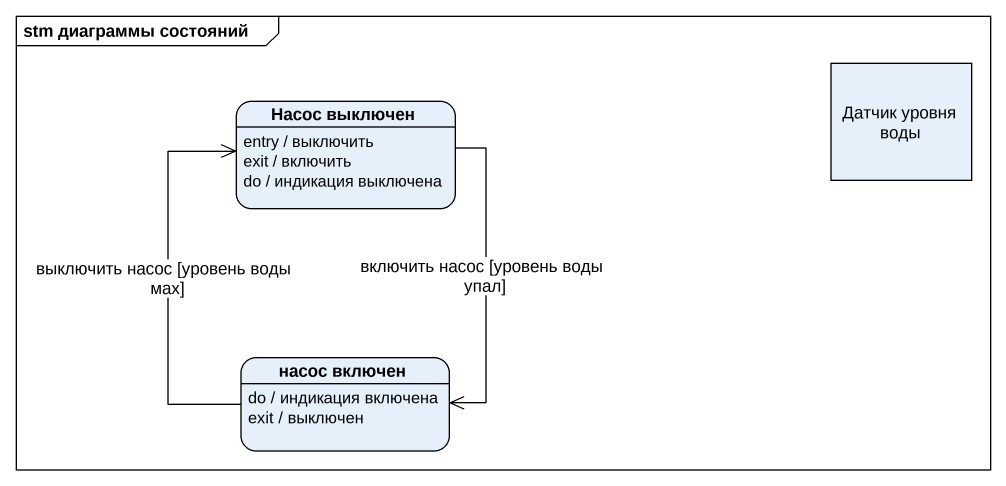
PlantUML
@startuml
mainframe stm диаграммы состояний
hide empty description
state "Насос выключен" as Насос_выключен
Насос_выключен : entry / выключить
Насос_выключен : exit / включить
Насос_выключен : do / индикация выключена
state "Датчик уровня воды" as Датчик_уровня_воды <<object>>
state "насос включен" as насос_включен
насос_включен : do / индикация включена
насос_включен : exit / выключен
Насос_выключен --> насос_включен : включить насос [уровень воды упал]
насос_включен -up-> Насос_выключен : выключить насос [уровень воды мах]
@enduml
